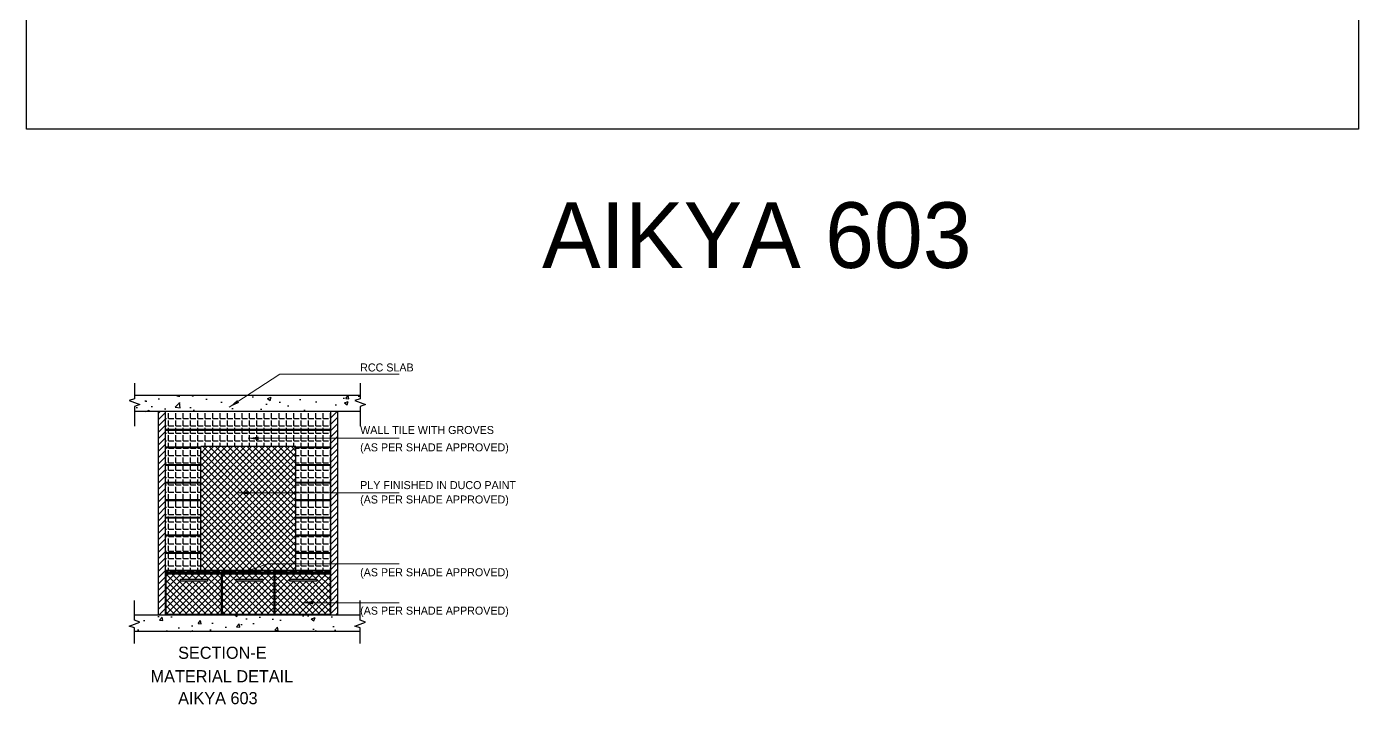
# Model space of a CAD drawing. Header units: millimetres. Extents: x -184691 to 158232, y -112569 to 33289.
# Drawn here: x -94423 to -75493, y -35390 to -25756 of the extents above; entities that cross this region are included whole.
import ezdxf

# ---------------------------------------------------------------- set-up
doc = ezdxf.new("R2010")
doc.units = ezdxf.units.MM
doc.header["$LTSCALE"] = 10
for name, color, linetype in [('A--BLOCKWALL-HATCH', 8, 'Continuous'), ('A--HATCH-1', 8, 'Continuous'), ('A--SPACEREF', 3, 'Continuous'), ('DIMM-1', 1, 'Continuous')]:
    doc.layers.add(name, color=color, linetype=linetype)
doc.styles.add('ISO', font='isocp2.shx', dxfattribs={"width": 0.8})
doc.dimstyles.new('A-DIM-100', dxfattribs={"dimscale": 100, "dimtxt": 2.25, "dimasz": 1.5, "dimexe": 1, "dimexo": 0.5, "dimgap": 0, "dimtad": 0, "dimdec": 0, "dimzin": 12, "dimdsep": 46, "dimtxsty": 'ISO', "dimblk": 'ARCHTICK', "dimcen": 1, "dimdle": 1, "dimclrd": 8, "dimclre": 8, "dimclrt": 256, "dimadec": 0, "dimazin": 3, "dimtfac": 1, "dimtdec": 0, "dimtmove": 1, "dimatfit": 2, "dimfxl": 1, "dimtvp": 0.75, "dimtolj": 1, "dimtzin": 12, "dimlwd": 18, "dimlwe": 18, "dimarcsym": 0})

# ---------------------------------------------------------------- blocks, each defined once
blk = doc.blocks.new('_ArchTick')
at = {"color": 0, "const_width": 0.15}
blk.add_lwpolyline([(-0.5, -0.5), (0.5, 0.5)], dxfattribs=at)

msp = doc.modelspace()

# ---------------------------------------------------------------- hatches: boundary and pattern name
h = msp.add_hatch()
h.set_pattern_fill('AR-CONC', color=256, scale=3, style=0)
h.set_pattern_definition([(50, (-127987.46, -19813.8), (546.554, -47.8173), [57.15, -628.65]), (355, (-127987.46, -19813.8), (-105.7285, 573.17), [45.72, -502.92]), (100.451, (-127941.9, -19817.8), (440.8275, 525.35), [48.57, -534.27]), (46.1842, (-127987.46, -19661.4), (813.237, -126.127), [85.725, -942.975]), (96.6356, (-127919.7, -19671.9), (712.213, 742.277), [72.855, -801.405]), (351.184, (-127987.5, -19661.4), (712.214, 742.275), [68.58, -754.38]), (21, (-127911.26, -19699.5), (454.8446, -306.7966), [57.15, -628.65]), (326, (-127911.26, -19699.5), (185.406, 552.564), [45.72, -502.92]), (71.4514, (-127873.36, -19725.1), (640.2495, 245.7686), [48.57, -534.27]), (37.5, (-127987.46, -19813.81), (9.2658, 253.6651), [0, -496.824, 0, -510.54, 0, -504.825]), (7.5, (-127987.46, -19813.8), (200.459, 300.5417), [0, -291.084, 0, -485.394, 0, -192.405]), (327.5, (-128157.39, -19813.81), (406.7718, -17.1862), [0, -190.5, 0, -594.36, 0, -788.67]), (317.5, (-128233.6, -19813.8), (444.3875, 76.2795), [0, -247.65, 0, -394.716, 0, -560.07])])
h.paths.add_polyline_path([(-89682.4, -31226.6), (-89682.4, -31155.4), (-89606.6, -31127.8), (-89758.2, -31072.6), (-89682.4, -31045.1), (-89682.4, -30998), (-92891.6, -30998), (-92891.6, -31045.1), (-92967.4, -31072.6), (-92815.7, -31127.8), (-92891.6, -31155.4), (-92891.6, -31226.6)])
h.paths.add_polyline_path([(-92891.6, -34122.6), (-92891.6, -34193.9), (-92815.7, -34221.4), (-92967.4, -34276.6), (-92891.6, -34304.2), (-92891.6, -34353.9), (-89682.4, -34353.9), (-89682.4, -34304.2), (-89758.2, -34276.6), (-89606.6, -34221.4), (-89682.4, -34193.9), (-89682.4, -34122.6)])
h = msp.add_hatch()
h.set_pattern_fill('ANGLE', color=256, scale=15, style=0)
h.set_pattern_definition([(0, (-75014.31, 11421.01), (0, 104.775), [76.2, -28.575]), (90, (-75014.31, 11421.01), (-104.775, 6e-15), [76.2, -28.575])])
h.paths.add_polyline_path([(-90098.7, -31226.6), (-92448.7, -31226.6), (-92448.7, -31484.6), (-90098.7, -31484.6)])
h.paths.add_polyline_path([(-90098.7, -31494.6), (-92448.7, -31494.6), (-92448.7, -31734.6), (-91948.7, -31734.6), (-91948.7, -31726.6), (-90598.7, -31726.6), (-90598.7, -31734.6), (-90098.7, -31734.6)])
h.paths.add_polyline_path([(-90098.7, -31744.6), (-90598.7, -31744.6), (-90598.7, -31984.6), (-90098.7, -31984.6)])
h.paths.add_polyline_path([(-91948.7, -31744.6), (-92448.7, -31744.6), (-92448.7, -31984.6), (-91948.7, -31984.6)])
h.paths.add_polyline_path([(-91948.7, -31994.6), (-92448.7, -31994.6), (-92448.7, -32234.6), (-91948.7, -32234.6)])
h.paths.add_polyline_path([(-91948.7, -32244.6), (-92448.7, -32244.6), (-92448.7, -32484.6), (-91948.7, -32484.6)])
h.paths.add_polyline_path([(-91948.7, -32494.6), (-92448.7, -32494.6), (-92448.7, -32734.6), (-91948.7, -32734.6)])
h.paths.add_polyline_path([(-91948.7, -32744.6), (-92448.7, -32744.6), (-92448.7, -32984.6), (-91948.7, -32984.6)])
h.paths.add_polyline_path([(-91948.7, -32994.6), (-92448.7, -32994.6), (-92448.7, -33234.6), (-91948.7, -33234.6)])
h.paths.add_polyline_path([(-91948.7, -33244.6), (-92448.7, -33244.6), (-92448.7, -33484.6), (-91948.7, -33484.6)])
h.paths.add_polyline_path([(-90098.7, -33244.6), (-90598.7, -33244.6), (-90598.7, -33484.6), (-90098.7, -33484.6)])
h.paths.add_polyline_path([(-90098.7, -32994.6), (-90598.7, -32994.6), (-90598.7, -33234.6), (-90098.7, -33234.6)])
h.paths.add_polyline_path([(-90098.7, -32494.6), (-90598.7, -32494.6), (-90598.7, -32734.6), (-90098.7, -32734.6)])
h.paths.add_polyline_path([(-90098.7, -32744.6), (-90598.7, -32744.6), (-90598.7, -32984.6), (-90098.7, -32984.6)])
h.paths.add_polyline_path([(-90098.7, -32244.6), (-90598.7, -32244.6), (-90598.7, -32484.6), (-90098.7, -32484.6)])
h.paths.add_polyline_path([(-90098.7, -31994.6), (-90598.7, -31994.6), (-90598.7, -32234.6), (-90098.7, -32234.6)])
h = msp.add_hatch()
h.set_pattern_fill('AR-RROOF', color=256, style=0)
h.set_pattern_definition([(0, (-127987.46, -19813.813), (55.88, 25.4), [381, -50.8, 127, -25.4]), (0, (-127953.678, -19801.113), (-25.4, 33.782), [76.2, -8.382, 152.4, -19.05]), (0, (-127974.76, -19792.223), (132.08, 17.018), [203.2, -35.56, 101.6, -25.4])])
h.paths.add_polyline_path([(-90098.7, -33484.6), (-90598.7, -33484.6), (-92448.7, -33484.6), (-92448.7, -33522.6), (-90098.7, -33522.6)])
at = {"layer": 'A--BLOCKWALL-HATCH'}
h = msp.add_hatch(dxfattribs=at)
h.set_pattern_fill('ANSI37', color=256, scale=20, style=0)
h.set_pattern_definition([(45, (-127987.46, -19813.81), (-44.90128, 44.90128), []), (135, (-127987.46, -19813.81), (-44.90128, -44.90128), [])])
h.paths.add_polyline_path([(-90108.7, -34112.6), (-90108.7, -33532.6), (-90888.7, -33532.6), (-90888.7, -34112.6)])
h.paths.add_polyline_path([(-90298.1, -33610.6), (-90298.1, -33639.2), (-90680.6, -33639.2), (-90680.6, -33610.6)], flags=16)
h.paths.add_polyline_path([(-90908.7, -33532.6), (-91638.7, -33532.6), (-91638.7, -34112.6), (-90908.7, -34112.6)])
h.paths.add_polyline_path([(-91063.8, -33639.2), (-91446.4, -33639.2), (-91446.4, -33610.6), (-91063.8, -33610.6)], flags=16)
h.paths.add_polyline_path([(-91658.7, -34112.6), (-91658.7, -33532.6), (-92438.7, -33532.6), (-92438.7, -34112.6)])
h.paths.add_polyline_path([(-91853, -33610.6), (-91853, -33639.2), (-92235.6, -33639.2), (-92235.6, -33610.6)], flags=16)
h.paths.add_polyline_path([(-90598.7, -31726.6), (-91948.7, -31726.6), (-91948.7, -33484.6), (-90598.7, -33484.6)])
at = {"layer": 'A--HATCH-1'}
h = msp.add_hatch(dxfattribs=at)
h.set_pattern_fill('ANSI31', color=256, scale=20, style=0)
h.set_pattern_definition([(45, (-127987.46, -19813.81), (-44.90128, 44.90128), [])])
h.paths.add_polyline_path([(-92548.7, -34122.6), (-92448.7, -34122.6), (-92448.7, -31226.6), (-92548.7, -31226.6)])
h.paths.add_polyline_path([(-90098.7, -33484.6), (-90098.7, -34122.6), (-89998.7, -34122.6), (-89998.7, -31226.6), (-90098.7, -31226.6)])

# ---------------------------------------------------------------- linework, layer by layer
for p, q in [((-89682.4, -30998), (-92891.6, -30998)), ((-89682.4, -31226.6), (-92891.6, -31226.6)), ((-92548.7, -34122.6), (-92548.7, -31226.6)), ((-92448.7, -34122.6), (-92448.7, -31226.6)), ((-90098.7, -34122.6), (-90098.7, -31226.6)), ((-90098.7, -33484.6), (-90098.7, -31226.6)), ((-89998.7, -34122.6), (-89998.7, -31226.6)), ((-90098.7, -31484.6), (-92448.7, -31484.6)), ((-90098.7, -31484.6), (-92448.7, -31484.6)), ((-90098.7, -31494.6), (-92448.7, -31494.6)), ((-90098.7, -31494.6), (-92448.7, -31494.6)), ((-91948.7, -31734.6), (-92448.7, -31734.6)), ((-91948.7, -31734.6), (-92448.7, -31734.6)), ((-91948.7, -31744.6), (-92448.7, -31744.6)), ((-91948.7, -31744.6), (-92448.7, -31744.6)), ((-91948.7, -33484.6), (-91948.7, -31726.6)), ((-90598.7, -31726.6), (-91948.7, -31726.6)), ((-90598.7, -33484.6), (-90598.7, -31726.6)), ((-90098.7, -31734.6), (-90598.7, -31734.6)), ((-90098.7, -31734.6), (-90598.7, -31734.6)), ((-90098.7, -31744.6), (-90598.7, -31744.6)), ((-90098.7, -31744.6), (-90598.7, -31744.6)), ((-91948.7, -31984.6), (-92448.7, -31984.6)), ((-91948.7, -31984.6), (-92448.7, -31984.6)), ((-90098.7, -31984.6), (-90598.7, -31984.6)), ((-90098.7, -31984.6), (-90598.7, -31984.6)), ((-91948.7, -31994.6), (-92448.7, -31994.6)), ((-91948.7, -31994.6), (-92448.7, -31994.6)), ((-90098.7, -31994.6), (-90598.7, -31994.6)), ((-90098.7, -31994.6), (-90598.7, -31994.6)), ((-91948.7, -32234.6), (-92448.7, -32234.6)), ((-91948.7, -32234.6), (-92448.7, -32234.6)), ((-91948.7, -32234.6), (-92448.7, -32234.6)), ((-91948.7, -32244.6), (-92448.7, -32244.6)), ((-91948.7, -32244.6), (-92448.7, -32244.6)), ((-91948.7, -32244.6), (-92448.7, -32244.6)), ((-90098.7, -32234.6), (-90598.7, -32234.6)), ((-90098.7, -32234.6), (-90598.7, -32234.6)), ((-90098.7, -32234.6), (-90598.7, -32234.6)), ((-90098.7, -32244.6), (-90598.7, -32244.6)), ((-90098.7, -32244.6), (-90598.7, -32244.6)), ((-90098.7, -32244.6), (-90598.7, -32244.6)), ((-91948.7, -32484.6), (-92448.7, -32484.6)), ((-91948.7, -32484.6), (-92448.7, -32484.6)), ((-91948.7, -32494.6), (-92448.7, -32494.6)), ((-91948.7, -32494.6), (-92448.7, -32494.6)), ((-90098.7, -32484.6), (-90598.7, -32484.6)), ((-90098.7, -32484.6), (-90598.7, -32484.6)), ((-90098.7, -32494.6), (-90598.7, -32494.6)), ((-90098.7, -32494.6), (-90598.7, -32494.6)), ((-91948.7, -32734.6), (-92448.7, -32734.6)), ((-91948.7, -32734.6), (-92448.7, -32734.6)), ((-91948.7, -32744.6), (-92448.7, -32744.6)), ((-91948.7, -32744.6), (-92448.7, -32744.6)), ((-90098.7, -32734.6), (-90598.7, -32734.6)), ((-90098.7, -32734.6), (-90598.7, -32734.6)), ((-90098.7, -32744.6), (-90598.7, -32744.6)), ((-90098.7, -32744.6), (-90598.7, -32744.6)), ((-91948.7, -32984.6), (-92448.7, -32984.6)), ((-91948.7, -32984.6), (-92448.7, -32984.6)), ((-91948.7, -32994.6), (-92448.7, -32994.6)), ((-91948.7, -32994.6), (-92448.7, -32994.6)), ((-90098.7, -32984.6), (-90598.7, -32984.6)), ((-90098.7, -32984.6), (-90598.7, -32984.6)), ((-90098.7, -32994.6), (-90598.7, -32994.6)), ((-90098.7, -32994.6), (-90598.7, -32994.6)), ((-91948.7, -33234.6), (-92448.7, -33234.6)), ((-91948.7, -33234.6), (-92448.7, -33234.6)), ((-91948.7, -33244.6), (-92448.7, -33244.6)), ((-91948.7, -33244.6), (-92448.7, -33244.6)), ((-90098.7, -33234.6), (-90598.7, -33234.6)), ((-90098.7, -33234.6), (-90598.7, -33234.6)), ((-90098.7, -33244.6), (-90598.7, -33244.6)), ((-90098.7, -33244.6), (-90598.7, -33244.6)), ((-90098.7, -33484.6), (-92448.7, -33484.6)), ((-90098.7, -33484.6), (-90598.7, -33484.6)), ((-90098.7, -33522.6), (-92448.7, -33522.6)), ((-91648.7, -34122.6), (-91648.7, -33522.6)), ((-90898.7, -34122.6), (-90898.7, -33522.6)), ((-89682.4, -34122.6), (-92891.6, -34122.6)), ((-89682.4, -34353.9), (-92891.6, -34353.9))]:
    msp.add_line(p, q)
for points in [[(-94423, -7000.3), (-75493.2, -7000.3), (-75493.2, -27214.4), (-94423, -27214.4)], [(-92438.7, -33532.6), (-91658.7, -33532.6), (-91658.7, -34112.6), (-92438.7, -34112.6)], [(-92235.6, -33610.6), (-91853, -33610.6), (-91853, -33639.2), (-92235.6, -33639.2)], [(-91638.7, -33532.6), (-90908.7, -33532.6), (-90908.7, -34112.6), (-91638.7, -34112.6)], [(-91446.4, -33610.6), (-91063.8, -33610.6), (-91063.8, -33639.2), (-91446.4, -33639.2)], [(-90888.7, -33532.6), (-90108.7, -33532.6), (-90108.7, -34112.6), (-90888.7, -34112.6)], [(-90680.6, -33610.6), (-90298.1, -33610.6), (-90298.1, -33639.2), (-90680.6, -33639.2)]]:
    msp.add_lwpolyline(points, close=True)
at = {"linetype": 'Continuous'}
for points in [[(-92891.6, -30824.3), (-92891.6, -31045.1), (-92967.4, -31072.6), (-92815.7, -31127.8), (-92891.6, -31155.4), (-92891.6, -31436.1)], [(-89682.4, -30824.3), (-89682.4, -31045.1), (-89758.2, -31072.6), (-89606.6, -31127.8), (-89682.4, -31155.4), (-89682.4, -31436.1)], [(-92891.6, -34525), (-92891.6, -34304.2), (-92967.4, -34276.6), (-92815.7, -34221.4), (-92891.6, -34193.9), (-92891.6, -33913.2)], [(-89682.4, -34525), (-89682.4, -34304.2), (-89758.2, -34276.6), (-89606.6, -34221.4), (-89682.4, -34193.9), (-89682.4, -33913.2)]]:
    msp.add_lwpolyline(points, dxfattribs=at)

# ---------------------------------------------------------------- texts
at = {"layer": 'A--SPACEREF'}
for s, height, p in [('AIKYA 603', 933.32, (-87096.2, -29186.4)), ('RCC SLAB', 113.76, (-89682.4, -30657.7)), ('WALL TILE WITH GROVES', 113.758, (-89682.4, -31546.5)), ('(AS PER SHADE APPROVED)', 113.758, (-89682.4, -31793.3)), ('PLY FINISHED IN DUCO PAINT', 113.758, (-89682.4, -32330)), ('(AS PER SHADE APPROVED)', 113.758, (-89682.4, -32534.4)), ('(AS PER SHADE APPROVED)', 113.758, (-89682.4, -33569)), ('(AS PER SHADE APPROVED)', 113.758, (-89682.4, -34114.4))]:
    msp.add_text(s, height=height, dxfattribs=at).set_placement(p)
at = {"layer": 'DIMM-1'}
for s, height, p in [('SECTION-E', 172.62, (-92269.4, -34742.3)), ('MATERIAL DETAIL', 172.617, (-92660.8, -35076.1)), ('AIKYA 603', 172.62, (-92269.4, -35387.3))]:
    msp.add_text(s, height=height, dxfattribs=at).set_placement(p)

# ---------------------------------------------------------------- leaders
for points in [[(-91542.3, -31165.6), (-90823.8, -30695.8), (-89129, -30695.8)], [(-91276.2, -31607.9), (-89129, -31607.9)], [(-91414.9, -32382.4), (-89129, -32382.4)], [(-91369.5, -33522.6), (-91000.3, -33392.7), (-89129, -33392.7)], [(-90501.7, -33944.3), (-89129, -33944.3)]]:
    msp.add_leader(points, dimstyle='A-DIM-100', override={"dimgap": 0, "dimtad": 0, "dimfxl": 0.18})

doc.saveas('drawing.dxf')
